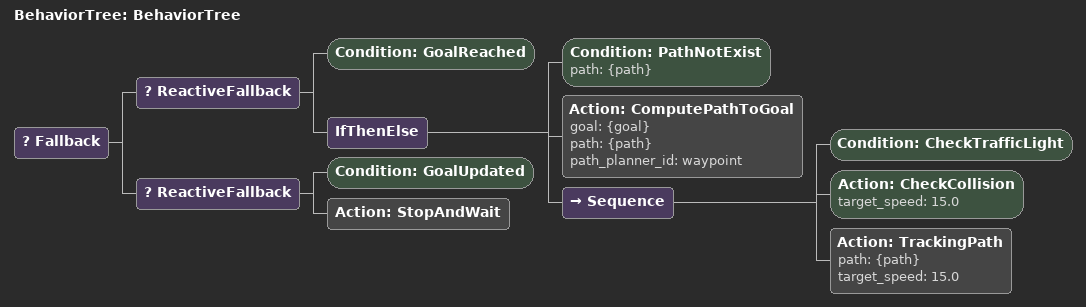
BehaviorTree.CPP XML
<?xml version="1.0"?>
<root main_tree_to_execute="BehaviorTree">
    <BehaviorTree ID="BehaviorTree">
        <Fallback>
            <ReactiveFallback>
                <Condition ID="GoalReached"/>
                <IfThenElse>
                    <Condition ID="PathNotExist" path="{path}"/>
                    <Action ID="ComputePathToGoal" goal="{goal}" path="{path}" path_planner_id="waypoint"/>
                    <Sequence>
                        <Condition ID="CheckTrafficLight"/>
                        <Action ID="CheckCollision" target_speed="15.0"/>
                        <Action ID="TrackingPath" path="{path}" target_speed="15.0"/>
                    </Sequence>
                </IfThenElse>
            </ReactiveFallback>
            <ReactiveFallback>
                <Condition ID="GoalUpdated"/>
                <Action ID="StopAndWait"/>
            </ReactiveFallback>
        </Fallback>
    </BehaviorTree>
</root>
